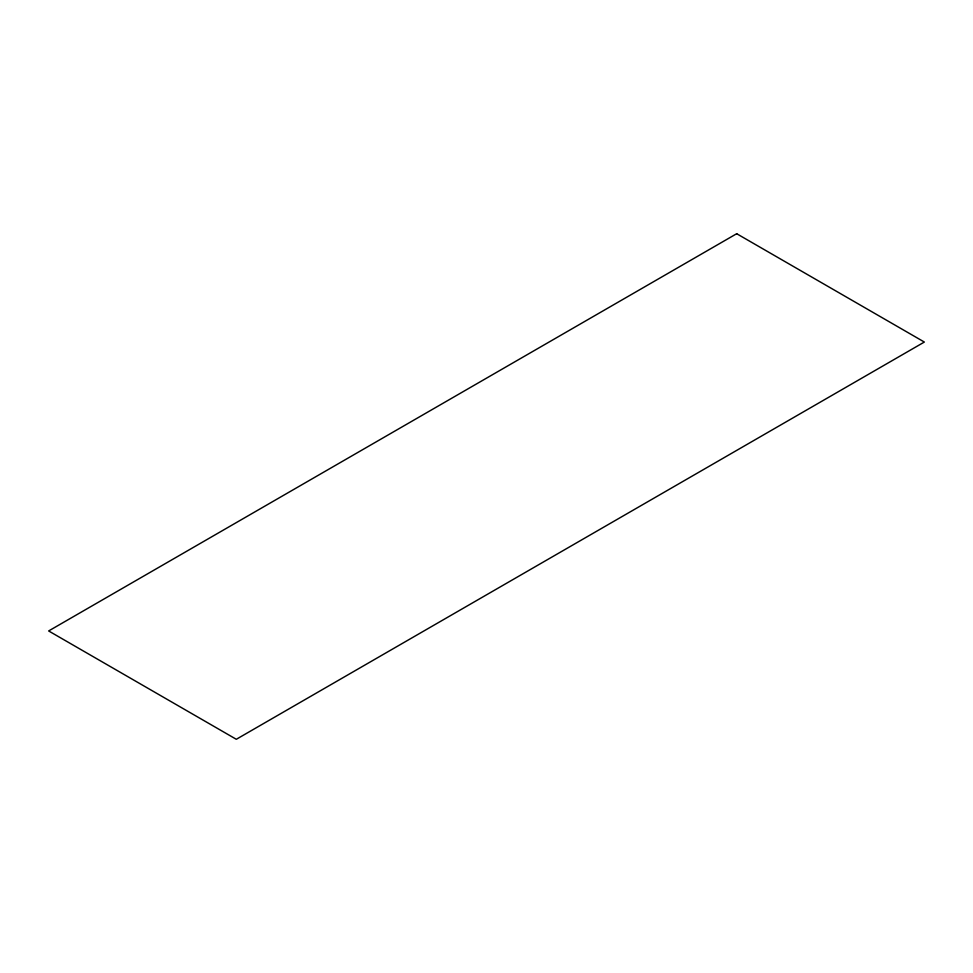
<?xml version="1.0" encoding="UTF-8"?>
<svg xmlns="http://www.w3.org/2000/svg" width="973" height="973" viewBox="0 0 973 973"><rect width="100%" height="100%" fill="white"/><g stroke="black" fill="none" stroke-linecap="round" stroke-linejoin="round"><path stroke-width="1.46" d="M736.695 233.715L48.65 630.954L236.305 739.285L924.35 342.046L736.695 233.715"/></g></svg>
